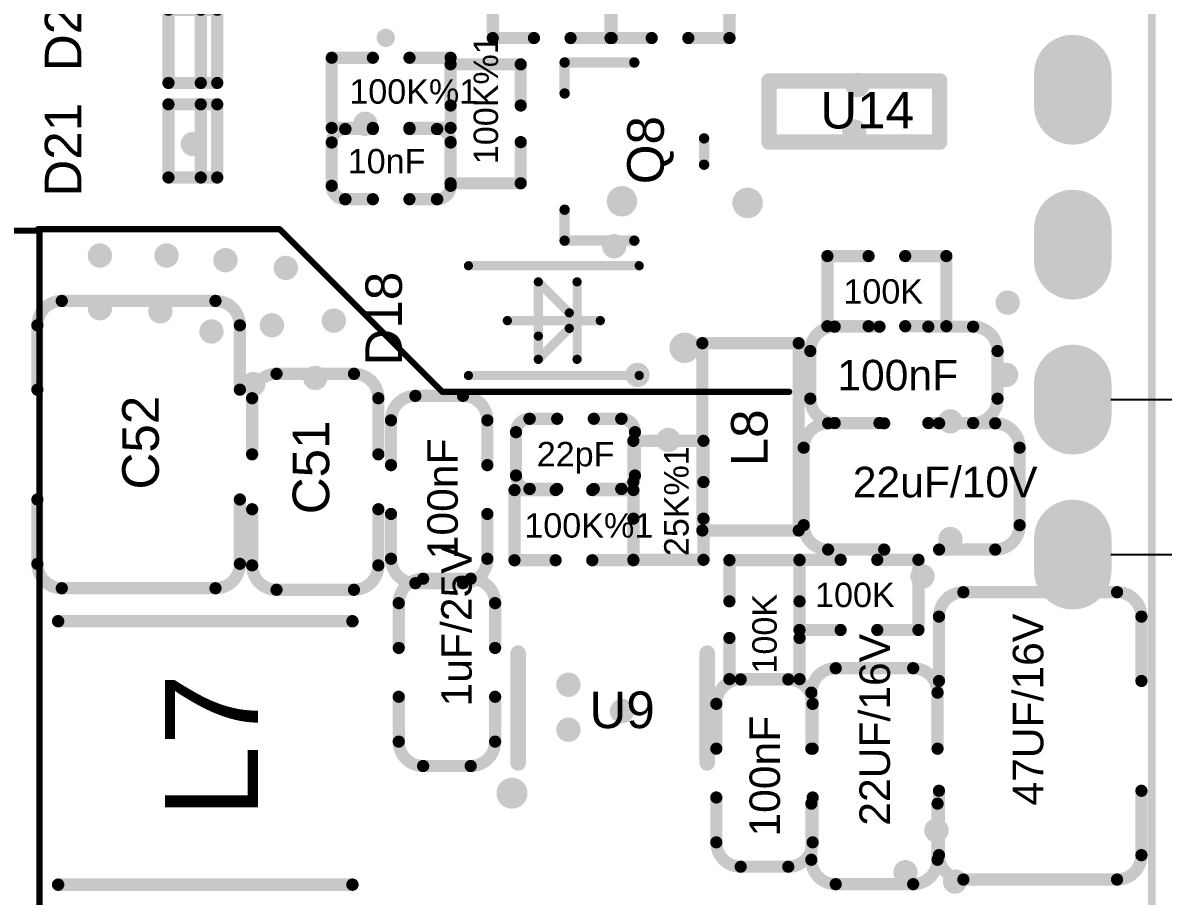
# Model space of a CAD drawing. Header units: millimetres. Extents: x 242 to 314, y 99 to 246.
# Drawn here: x 279.43 to 298.13, y 172.68 to 187 of the extents above; entities that cross this region are included whole.
import ezdxf

# ---------------------------------------------------------------- set-up
doc = ezdxf.new("R2010")
doc.units = ezdxf.units.MM
for name, color, linetype in [('KeepOutLayer', 6, 'Continuous'), ('MultiLayer', 9, 'Continuous'), ('PadHoleLayer', 156, 'Continuous'), ('TopOverlay', 2, 'Continuous'), ('ViaHoleLayer', 16, 'Continuous')]:
    doc.layers.add(name, color=color, linetype=linetype)
doc.styles.add('Arial', font='arial.ttf', dxfattribs={"height": 0.2})
doc.dimstyles.new('ISO-25', dxfattribs={"dimtxt": 3, "dimasz": 3, "dimexe": 1.25, "dimexo": 0.625, "dimtad": 1, "dimtxsty": 'Standard', "dimcen": 2.5, "dimclrd": 3, "dimclre": 3, "dimclrt": 3, "dimadec": 0, "dimazin": 0, "dimtfac": 1, "dimtmove": 0, "dimatfit": 3, "dimfxl": 1, "dimarcsym": 0})

# ---------------------------------------------------------------- blocks, each defined once
blk = doc.blocks.new('16PIN_2_54_8')
at = {"layer": 'MultiLayer'}
h = blk.add_hatch(color=9, dxfattribs=at)
edge = h.paths.add_edge_path()
edge.add_arc((30.745, 0), 0.635, 270, 450)
edge.add_line((30.745, 0.635), (30.215, 0.635))
edge.add_arc((30.215, 0), 0.635, 90, 270)
edge.add_line((30.215, -0.635), (30.745, -0.635))
h = blk.add_hatch(color=9, dxfattribs=at)
edge = h.paths.add_edge_path()
edge.add_arc((33.285, 0), 0.635, 270, 450)
edge.add_line((33.285, 0.635), (32.755, 0.635))
edge.add_arc((32.755, 0), 0.635, 90, 270)
edge.add_line((32.755, -0.635), (33.285, -0.635))
h = blk.add_hatch(color=9, dxfattribs=at)
edge = h.paths.add_edge_path()
edge.add_arc((35.825, 0), 0.635, 270, 450)
edge.add_line((35.825, 0.635), (35.295, 0.635))
edge.add_arc((35.295, 0), 0.635, 90, 270)
edge.add_line((35.295, -0.635), (35.825, -0.635))
h = blk.add_hatch(color=9, dxfattribs=at)
edge = h.paths.add_edge_path()
edge.add_arc((38.365, 0), 0.635, 270, 450)
edge.add_line((38.365, 0.635), (37.835, 0.635))
edge.add_arc((37.835, 0), 0.635, 90, 270)
edge.add_line((37.835, -0.635), (38.365, -0.635))
at = {"layer": 'PadHoleLayer'}
h = blk.add_hatch(color=156, dxfattribs=at)
edge = h.paths.add_edge_path()
edge.add_arc((30.48, 0), 0.45, 0, 360)
h = blk.add_hatch(color=156, dxfattribs=at)
edge = h.paths.add_edge_path()
edge.add_arc((33.02, 0), 0.45, 0, 360)
h = blk.add_hatch(color=156, dxfattribs=at)
edge = h.paths.add_edge_path()
edge.add_arc((35.56, 0), 0.45, 0, 360)
h = blk.add_hatch(color=156, dxfattribs=at)
edge = h.paths.add_edge_path()
edge.add_arc((38.1, 0), 0.45, 0, 360)
blk = doc.blocks.new('LC_0603_C_56')
at = {"layer": 'TopOverlay', "const_width": 0.2}
for points in [[(-1.535, 0.39, -0.414213), (-1.135, 0.79)], [(1.135, 0.79, -0.414213), (1.535, 0.39)], [(-1.135, -0.79, -0.414213), (-1.535, -0.39)], [(1.535, -0.39, -0.414213), (1.135, -0.79)]]:
    blk.add_lwpolyline(points, format="xyb", dxfattribs=at)
for points in [[(-1.135, 0.79), (-0.4, 0.79)], [(0.4, 0.79), (1.135, 0.79)], [(-1.535, 0.39), (-1.535, -0.39)], [(1.535, 0.39), (1.535, -0.39)], [(-1.135, -0.79), (-0.4, -0.79)], [(0.4, -0.79), (1.135, -0.79)]]:
    blk.add_lwpolyline(points, dxfattribs=at)
at = {"layer": 'TopOverlay', "const_width": 0.1}
for points in [[(-1.185, 0.79, 1), (-1.085, 0.79, 1)], [(-1.185, 0.79, 1), (-1.085, 0.79, 1)], [(-0.45, 0.79, 1), (-0.35, 0.79, 1)], [(0.35, 0.79, 1), (0.45, 0.79, 1)], [(1.085, 0.79, 1), (1.185, 0.79, 1)], [(1.085, 0.79, 1), (1.185, 0.79, 1)], [(-1.585, 0.39, 1), (-1.485, 0.39, 1)], [(-1.585, 0.39, 1), (-1.485, 0.39, 1)], [(1.485, 0.39, 1), (1.585, 0.39, 1)], [(1.485, 0.39, 1), (1.585, 0.39, 1)], [(-1.585, -0.39, 1), (-1.485, -0.39, 1)], [(-1.585, -0.39, 1), (-1.485, -0.39, 1)], [(1.485, -0.39, 1), (1.585, -0.39, 1)], [(1.485, -0.39, 1), (1.585, -0.39, 1)], [(-1.185, -0.79, 1), (-1.085, -0.79, 1)], [(-1.185, -0.79, 1), (-1.085, -0.79, 1)], [(-0.45, -0.79, 1), (-0.35, -0.79, 1)], [(0.35, -0.79, 1), (0.45, -0.79, 1)], [(1.085, -0.79, 1), (1.185, -0.79, 1)], [(1.085, -0.79, 1), (1.185, -0.79, 1)]]:
    blk.add_lwpolyline(points, format="xyb", close=True, dxfattribs=at)
blk = doc.blocks.new('LC_1210_C_58')
at = {"layer": 'TopOverlay', "const_width": 0.2}
for points in [[(-2.355, 1.26, -0.414214), (-1.955, 1.66)], [(1.955, 1.66, -0.414214), (2.355, 1.26)], [(-1.955, -1.66, -0.414214), (-2.355, -1.26)], [(2.355, -1.26, -0.414214), (1.955, -1.66)]]:
    blk.add_lwpolyline(points, format="xyb", dxfattribs=at)
for points in [[(-0.9, 1.66), (-1.955, 1.66)], [(1.955, 1.66), (0.9, 1.66)], [(-2.355, -1.26), (-2.355, 1.26)], [(2.355, -1.26), (2.355, 1.26)], [(-0.9, -1.66), (-1.955, -1.66)], [(1.955, -1.66), (0.9, -1.66)]]:
    blk.add_lwpolyline(points, dxfattribs=at)
at = {"layer": 'TopOverlay', "const_width": 0.1}
for points in [[(-2.005, 1.66, 1), (-1.905, 1.66, 1)], [(-2.005, 1.66, 1), (-1.905, 1.66, 1)], [(-0.95, 1.66, 1), (-0.85, 1.66, 1)], [(0.85, 1.66, 1), (0.95, 1.66, 1)], [(1.905, 1.66, 1), (2.005, 1.66, 1)], [(1.905, 1.66, 1), (2.005, 1.66, 1)], [(-2.405, 1.26, 1), (-2.305, 1.26, 1)], [(-2.405, 1.26, 1), (-2.305, 1.26, 1)], [(2.305, 1.26, 1), (2.405, 1.26, 1)], [(2.305, 1.26, 1), (2.405, 1.26, 1)], [(-2.405, -1.26, 1), (-2.305, -1.26, 1)], [(-2.405, -1.26, 1), (-2.305, -1.26, 1)], [(2.305, -1.26, 1), (2.405, -1.26, 1)], [(2.305, -1.26, 1), (2.405, -1.26, 1)], [(-2.005, -1.66, 1), (-1.905, -1.66, 1)], [(-2.005, -1.66, 1), (-1.905, -1.66, 1)], [(-0.95, -1.66, 1), (-0.85, -1.66, 1)], [(0.85, -1.66, 1), (0.95, -1.66, 1)], [(1.905, -1.66, 1), (2.005, -1.66, 1)], [(1.905, -1.66, 1), (2.005, -1.66, 1)]]:
    blk.add_lwpolyline(points, format="xyb", close=True, dxfattribs=at)
blk = doc.blocks.new('LC_0805_C_59')
at = {"layer": 'TopOverlay', "const_width": 0.2}
for points in [[(-1.77, 0.635, -0.414214), (-1.37, 1.035)], [(1.37, 1.035, -0.414213), (1.77, 0.635)], [(-1.37, -1.035, -0.414213), (-1.77, -0.635)], [(1.77, -0.635, -0.414214), (1.37, -1.035)]]:
    blk.add_lwpolyline(points, format="xyb", dxfattribs=at)
for points in [[(-0.45, 1.035), (-1.37, 1.035)], [(1.37, 1.035), (0.45, 1.035)], [(-1.77, -0.635), (-1.77, 0.635)], [(1.77, -0.635), (1.77, 0.635)], [(-0.45, -1.035), (-1.37, -1.035)], [(1.37, -1.035), (0.45, -1.035)]]:
    blk.add_lwpolyline(points, dxfattribs=at)
at = {"layer": 'TopOverlay', "const_width": 0.1}
for points in [[(-1.42, 1.035, 1), (-1.32, 1.035, 1)], [(-1.42, 1.035, 1), (-1.32, 1.035, 1)], [(-0.5, 1.035, 1), (-0.4, 1.035, 1)], [(0.4, 1.035, 1), (0.5, 1.035, 1)], [(1.32, 1.035, 1), (1.42, 1.035, 1)], [(1.32, 1.035, 1), (1.42, 1.035, 1)], [(-1.82, 0.635, 1), (-1.72, 0.635, 1)], [(-1.82, 0.635, 1), (-1.72, 0.635, 1)], [(1.72, 0.635, 1), (1.82, 0.635, 1)], [(1.72, 0.635, 1), (1.82, 0.635, 1)], [(-1.82, -0.635, 1), (-1.72, -0.635, 1)], [(-1.82, -0.635, 1), (-1.72, -0.635, 1)], [(1.72, -0.635, 1), (1.82, -0.635, 1)], [(1.72, -0.635, 1), (1.82, -0.635, 1)], [(-1.42, -1.035, 1), (-1.32, -1.035, 1)], [(-1.42, -1.035, 1), (-1.32, -1.035, 1)], [(-0.5, -1.035, 1), (-0.4, -1.035, 1)], [(0.4, -1.035, 1), (0.5, -1.035, 1)], [(1.32, -1.035, 1), (1.42, -1.035, 1)], [(1.32, -1.035, 1), (1.42, -1.035, 1)]]:
    blk.add_lwpolyline(points, format="xyb", close=True, dxfattribs=at)
blk = doc.blocks.new('LC_0603_C_60')
at = {"layer": 'TopOverlay', "const_width": 0.2}
for points in [[(-1.535, 0.39, -0.414213), (-1.135, 0.79)], [(1.135, 0.79, -0.414213), (1.535, 0.39)], [(-1.135, -0.79, -0.414213), (-1.535, -0.39)], [(1.535, -0.39, -0.414213), (1.135, -0.79)]]:
    blk.add_lwpolyline(points, format="xyb", dxfattribs=at)
for points in [[(-0.4, 0.79), (-1.135, 0.79)], [(1.135, 0.79), (0.4, 0.79)], [(-1.535, -0.39), (-1.535, 0.39)], [(1.535, -0.39), (1.535, 0.39)], [(-0.4, -0.79), (-1.135, -0.79)], [(1.135, -0.79), (0.4, -0.79)]]:
    blk.add_lwpolyline(points, dxfattribs=at)
at = {"layer": 'TopOverlay', "const_width": 0.1}
for points in [[(-1.185, 0.79, 1), (-1.085, 0.79, 1)], [(-1.185, 0.79, 1), (-1.085, 0.79, 1)], [(-0.45, 0.79, 1), (-0.35, 0.79, 1)], [(0.35, 0.79, 1), (0.45, 0.79, 1)], [(1.085, 0.79, 1), (1.185, 0.79, 1)], [(1.085, 0.79, 1), (1.185, 0.79, 1)], [(-1.585, 0.39, 1), (-1.485, 0.39, 1)], [(-1.585, 0.39, 1), (-1.485, 0.39, 1)], [(1.485, 0.39, 1), (1.585, 0.39, 1)], [(1.485, 0.39, 1), (1.585, 0.39, 1)], [(-1.585, -0.39, 1), (-1.485, -0.39, 1)], [(-1.585, -0.39, 1), (-1.485, -0.39, 1)], [(1.485, -0.39, 1), (1.585, -0.39, 1)], [(1.485, -0.39, 1), (1.585, -0.39, 1)], [(-1.185, -0.79, 1), (-1.085, -0.79, 1)], [(-1.185, -0.79, 1), (-1.085, -0.79, 1)], [(-0.45, -0.79, 1), (-0.35, -0.79, 1)], [(0.35, -0.79, 1), (0.45, -0.79, 1)], [(1.085, -0.79, 1), (1.185, -0.79, 1)], [(1.085, -0.79, 1), (1.185, -0.79, 1)]]:
    blk.add_lwpolyline(points, format="xyb", close=True, dxfattribs=at)
blk = doc.blocks.new('LC_0402_C_61')
at = {"layer": 'TopOverlay', "const_width": 0.2}
for points in [[(-0.975, 0.355, -0.414214), (-0.755, 0.575)], [(0.755, 0.575, -0.414214), (0.975, 0.355)], [(-0.755, -0.575, -0.414214), (-0.975, -0.355)], [(0.975, -0.355, -0.414214), (0.755, -0.575)]]:
    blk.add_lwpolyline(points, format="xyb", dxfattribs=at)
at = {"layer": 'TopOverlay', "const_width": 0.1}
for points in [[(-0.805, 0.575, 1), (-0.705, 0.575, 1)], [(-0.8, 0.575, 1), (-0.7, 0.575, 1)], [(-0.35, 0.575, 1), (-0.25, 0.575, 1)], [(0.25, 0.575, 1), (0.35, 0.575, 1)], [(0.7, 0.575, 1), (0.8, 0.575, 1)], [(0.705, 0.575, 1), (0.805, 0.575, 1)], [(-1.025, 0.355, 1), (-0.925, 0.355, 1)], [(-1.025, 0.355, 1), (-0.925, 0.355, 1)], [(0.925, 0.355, 1), (1.025, 0.355, 1)], [(0.925, 0.355, 1), (1.025, 0.355, 1)], [(-1.025, -0.355, 1), (-0.925, -0.355, 1)], [(-1.025, -0.355, 1), (-0.925, -0.355, 1)], [(0.925, -0.355, 1), (1.025, -0.355, 1)], [(0.925, -0.355, 1), (1.025, -0.355, 1)], [(-0.805, -0.575, 1), (-0.705, -0.575, 1)], [(-0.8, -0.575, 1), (-0.7, -0.575, 1)], [(-0.35, -0.575, 1), (-0.25, -0.575, 1)], [(0.25, -0.575, 1), (0.35, -0.575, 1)], [(0.7, -0.575, 1), (0.8, -0.575, 1)], [(0.705, -0.575, 1), (0.805, -0.575, 1)]]:
    blk.add_lwpolyline(points, format="xyb", close=True, dxfattribs=at)
at = {"layer": 'TopOverlay', "const_width": 0.2}
for points in [[(-0.75, 0.575), (-0.3, 0.575)], [(0.3, 0.575), (0.75, 0.575)], [(-0.975, -0.355), (-0.975, 0.355)], [(0.975, -0.355), (0.975, 0.355)], [(-0.75, -0.575), (-0.3, -0.575)], [(0.3, -0.575), (0.75, -0.575)]]:
    blk.add_lwpolyline(points, dxfattribs=at)
blk = doc.blocks.new('LC_0603_C_62')
at = {"layer": 'TopOverlay', "const_width": 0.2}
for points in [[(-1.535, 0.39, -0.414213), (-1.135, 0.79)], [(1.135, 0.79, -0.414213), (1.535, 0.39)], [(-1.135, -0.79, -0.414213), (-1.535, -0.39)], [(1.535, -0.39, -0.414213), (1.135, -0.79)]]:
    blk.add_lwpolyline(points, format="xyb", dxfattribs=at)
for points in [[(-1.135, 0.79), (-0.4, 0.79)], [(0.4, 0.79), (1.135, 0.79)], [(-1.535, 0.39), (-1.535, -0.39)], [(1.535, 0.39), (1.535, -0.39)], [(-1.135, -0.79), (-0.4, -0.79)], [(0.4, -0.79), (1.135, -0.79)]]:
    blk.add_lwpolyline(points, dxfattribs=at)
at = {"layer": 'TopOverlay', "const_width": 0.1}
for points in [[(-1.185, 0.79, 1), (-1.085, 0.79, 1)], [(-1.185, 0.79, 1), (-1.085, 0.79, 1)], [(-0.45, 0.79, 1), (-0.35, 0.79, 1)], [(0.35, 0.79, 1), (0.45, 0.79, 1)], [(1.085, 0.79, 1), (1.185, 0.79, 1)], [(1.085, 0.79, 1), (1.185, 0.79, 1)], [(-1.585, 0.39, 1), (-1.485, 0.39, 1)], [(-1.585, 0.39, 1), (-1.485, 0.39, 1)], [(1.485, 0.39, 1), (1.585, 0.39, 1)], [(1.485, 0.39, 1), (1.585, 0.39, 1)], [(-1.585, -0.39, 1), (-1.485, -0.39, 1)], [(-1.585, -0.39, 1), (-1.485, -0.39, 1)], [(1.485, -0.39, 1), (1.585, -0.39, 1)], [(1.485, -0.39, 1), (1.585, -0.39, 1)], [(-1.185, -0.79, 1), (-1.085, -0.79, 1)], [(-1.185, -0.79, 1), (-1.085, -0.79, 1)], [(-0.45, -0.79, 1), (-0.35, -0.79, 1)], [(0.35, -0.79, 1), (0.45, -0.79, 1)], [(1.085, -0.79, 1), (1.185, -0.79, 1)], [(1.085, -0.79, 1), (1.185, -0.79, 1)]]:
    blk.add_lwpolyline(points, format="xyb", close=True, dxfattribs=at)
blk = doc.blocks.new('LC_0805_C_63')
at = {"layer": 'TopOverlay', "const_width": 0.2}
for points in [[(-1.77, 0.635, -0.414214), (-1.37, 1.035)], [(1.37, 1.035, -0.414213), (1.77, 0.635)], [(-1.37, -1.035, -0.414213), (-1.77, -0.635)], [(1.77, -0.635, -0.414214), (1.37, -1.035)]]:
    blk.add_lwpolyline(points, format="xyb", dxfattribs=at)
for points in [[(-1.37, 1.035), (-0.45, 1.035)], [(0.45, 1.035), (1.37, 1.035)], [(-1.77, 0.635), (-1.77, -0.635)], [(1.77, 0.635), (1.77, -0.635)], [(-1.37, -1.035), (-0.45, -1.035)], [(0.45, -1.035), (1.37, -1.035)]]:
    blk.add_lwpolyline(points, dxfattribs=at)
at = {"layer": 'TopOverlay', "const_width": 0.1}
for points in [[(-1.42, 1.035, 1), (-1.32, 1.035, 1)], [(-1.42, 1.035, 1), (-1.32, 1.035, 1)], [(-0.5, 1.035, 1), (-0.4, 1.035, 1)], [(0.4, 1.035, 1), (0.5, 1.035, 1)], [(1.32, 1.035, 1), (1.42, 1.035, 1)], [(1.32, 1.035, 1), (1.42, 1.035, 1)], [(-1.82, 0.635, 1), (-1.72, 0.635, 1)], [(-1.82, 0.635, 1), (-1.72, 0.635, 1)], [(1.72, 0.635, 1), (1.82, 0.635, 1)], [(1.72, 0.635, 1), (1.82, 0.635, 1)], [(-1.82, -0.635, 1), (-1.72, -0.635, 1)], [(-1.82, -0.635, 1), (-1.72, -0.635, 1)], [(1.72, -0.635, 1), (1.82, -0.635, 1)], [(1.72, -0.635, 1), (1.82, -0.635, 1)], [(-1.42, -1.035, 1), (-1.32, -1.035, 1)], [(-1.42, -1.035, 1), (-1.32, -1.035, 1)], [(-0.5, -1.035, 1), (-0.4, -1.035, 1)], [(0.4, -1.035, 1), (0.5, -1.035, 1)], [(1.32, -1.035, 1), (1.42, -1.035, 1)], [(1.32, -1.035, 1), (1.42, -1.035, 1)]]:
    blk.add_lwpolyline(points, format="xyb", close=True, dxfattribs=at)
blk = doc.blocks.new('LC_1210_C_64')
at = {"layer": 'TopOverlay', "const_width": 0.2}
for points in [[(-2.355, 1.26, -0.414214), (-1.955, 1.66)], [(1.955, 1.66, -0.414214), (2.355, 1.26)], [(-1.955, -1.66, -0.414214), (-2.355, -1.26)], [(2.355, -1.26, -0.414214), (1.955, -1.66)]]:
    blk.add_lwpolyline(points, format="xyb", dxfattribs=at)
for points in [[(-1.955, 1.66), (-0.9, 1.66)], [(0.9, 1.66), (1.955, 1.66)], [(-2.355, 1.26), (-2.355, -1.26)], [(2.355, 1.26), (2.355, -1.26)], [(-1.955, -1.66), (-0.9, -1.66)], [(0.9, -1.66), (1.955, -1.66)]]:
    blk.add_lwpolyline(points, dxfattribs=at)
at = {"layer": 'TopOverlay', "const_width": 0.1}
for points in [[(-2.005, 1.66, 1), (-1.905, 1.66, 1)], [(-2.005, 1.66, 1), (-1.905, 1.66, 1)], [(-0.95, 1.66, 1), (-0.85, 1.66, 1)], [(0.85, 1.66, 1), (0.95, 1.66, 1)], [(1.905, 1.66, 1), (2.005, 1.66, 1)], [(1.905, 1.66, 1), (2.005, 1.66, 1)], [(-2.405, 1.26, 1), (-2.305, 1.26, 1)], [(-2.405, 1.26, 1), (-2.305, 1.26, 1)], [(2.305, 1.26, 1), (2.405, 1.26, 1)], [(2.305, 1.26, 1), (2.405, 1.26, 1)], [(-2.405, -1.26, 1), (-2.305, -1.26, 1)], [(-2.405, -1.26, 1), (-2.305, -1.26, 1)], [(2.305, -1.26, 1), (2.405, -1.26, 1)], [(2.305, -1.26, 1), (2.405, -1.26, 1)], [(-2.005, -1.66, 1), (-1.905, -1.66, 1)], [(-2.005, -1.66, 1), (-1.905, -1.66, 1)], [(-0.95, -1.66, 1), (-0.85, -1.66, 1)], [(0.85, -1.66, 1), (0.95, -1.66, 1)], [(1.905, -1.66, 1), (2.005, -1.66, 1)], [(1.905, -1.66, 1), (2.005, -1.66, 1)]]:
    blk.add_lwpolyline(points, format="xyb", close=True, dxfattribs=at)
blk = doc.blocks.new('LC_0402_C_68')
at = {"layer": 'TopOverlay', "const_width": 0.2}
for points in [[(-0.975, 0.355, -0.414214), (-0.755, 0.575)], [(0.755, 0.575, -0.414214), (0.975, 0.355)], [(-0.755, -0.575, -0.414214), (-0.975, -0.355)], [(0.975, -0.355, -0.414214), (0.755, -0.575)]]:
    blk.add_lwpolyline(points, format="xyb", dxfattribs=at)
at = {"layer": 'TopOverlay', "const_width": 0.1}
for points in [[(-0.805, 0.575, 1), (-0.705, 0.575, 1)], [(-0.8, 0.575, 1), (-0.7, 0.575, 1)], [(-0.35, 0.575, 1), (-0.25, 0.575, 1)], [(0.25, 0.575, 1), (0.35, 0.575, 1)], [(0.7, 0.575, 1), (0.8, 0.575, 1)], [(0.705, 0.575, 1), (0.805, 0.575, 1)], [(-1.025, 0.355, 1), (-0.925, 0.355, 1)], [(-1.025, 0.355, 1), (-0.925, 0.355, 1)], [(0.925, 0.355, 1), (1.025, 0.355, 1)], [(0.925, 0.355, 1), (1.025, 0.355, 1)], [(-1.025, -0.355, 1), (-0.925, -0.355, 1)], [(-1.025, -0.355, 1), (-0.925, -0.355, 1)], [(0.925, -0.355, 1), (1.025, -0.355, 1)], [(0.925, -0.355, 1), (1.025, -0.355, 1)], [(-0.805, -0.575, 1), (-0.705, -0.575, 1)], [(-0.8, -0.575, 1), (-0.7, -0.575, 1)], [(-0.35, -0.575, 1), (-0.25, -0.575, 1)], [(0.25, -0.575, 1), (0.35, -0.575, 1)], [(0.7, -0.575, 1), (0.8, -0.575, 1)], [(0.705, -0.575, 1), (0.805, -0.575, 1)]]:
    blk.add_lwpolyline(points, format="xyb", close=True, dxfattribs=at)
at = {"layer": 'TopOverlay', "const_width": 0.2}
for points in [[(-0.3, 0.575), (-0.75, 0.575)], [(0.75, 0.575), (0.3, 0.575)], [(-0.975, 0.355), (-0.975, -0.355)], [(0.975, 0.355), (0.975, -0.355)], [(-0.3, -0.575), (-0.75, -0.575)], [(0.75, -0.575), (0.3, -0.575)]]:
    blk.add_lwpolyline(points, dxfattribs=at)
blk = doc.blocks.new('LC_0603_C_73')
at = {"layer": 'TopOverlay', "const_width": 0.2}
for points in [[(-1.535, 0.39, -0.414213), (-1.135, 0.79)], [(1.135, 0.79, -0.414213), (1.535, 0.39)], [(-1.135, -0.79, -0.414213), (-1.535, -0.39)], [(1.535, -0.39, -0.414213), (1.135, -0.79)]]:
    blk.add_lwpolyline(points, format="xyb", dxfattribs=at)
for points in [[(-0.4, 0.79), (-1.135, 0.79)], [(1.135, 0.79), (0.4, 0.79)], [(-1.535, 0.39), (-1.535, -0.39)], [(1.535, 0.39), (1.535, -0.39)], [(-0.4, -0.79), (-1.135, -0.79)], [(1.135, -0.79), (0.4, -0.79)]]:
    blk.add_lwpolyline(points, dxfattribs=at)
at = {"layer": 'TopOverlay', "const_width": 0.1}
for points in [[(-1.185, 0.79, 1), (-1.085, 0.79, 1)], [(-1.185, 0.79, 1), (-1.085, 0.79, 1)], [(-0.45, 0.79, 1), (-0.35, 0.79, 1)], [(0.35, 0.79, 1), (0.45, 0.79, 1)], [(1.085, 0.79, 1), (1.185, 0.79, 1)], [(1.085, 0.79, 1), (1.185, 0.79, 1)], [(-1.585, 0.39, 1), (-1.485, 0.39, 1)], [(-1.585, 0.39, 1), (-1.485, 0.39, 1)], [(1.485, 0.39, 1), (1.585, 0.39, 1)], [(1.485, 0.39, 1), (1.585, 0.39, 1)], [(-1.585, -0.39, 1), (-1.485, -0.39, 1)], [(-1.585, -0.39, 1), (-1.485, -0.39, 1)], [(1.485, -0.39, 1), (1.585, -0.39, 1)], [(1.485, -0.39, 1), (1.585, -0.39, 1)], [(-1.185, -0.79, 1), (-1.085, -0.79, 1)], [(-1.185, -0.79, 1), (-1.085, -0.79, 1)], [(-0.45, -0.79, 1), (-0.35, -0.79, 1)], [(0.35, -0.79, 1), (0.45, -0.79, 1)], [(1.085, -0.79, 1), (1.185, -0.79, 1)], [(1.085, -0.79, 1), (1.185, -0.79, 1)]]:
    blk.add_lwpolyline(points, format="xyb", close=True, dxfattribs=at)
blk = doc.blocks.new('LC_0805_C_74')
at = {"layer": 'TopOverlay', "const_width": 0.2}
for points in [[(-1.77, 0.635, -0.414214), (-1.37, 1.035)], [(1.37, 1.035, -0.414213), (1.77, 0.635)], [(-1.37, -1.035, -0.414213), (-1.77, -0.635)], [(1.77, -0.635, -0.414214), (1.37, -1.035)]]:
    blk.add_lwpolyline(points, format="xyb", dxfattribs=at)
for points in [[(-0.45, 1.035), (-1.37, 1.035)], [(1.37, 1.035), (0.45, 1.035)], [(-1.77, 0.635), (-1.77, -0.635)], [(1.77, 0.635), (1.77, -0.635)], [(-0.45, -1.035), (-1.37, -1.035)], [(1.37, -1.035), (0.45, -1.035)]]:
    blk.add_lwpolyline(points, dxfattribs=at)
at = {"layer": 'TopOverlay', "const_width": 0.1}
for points in [[(-1.42, 1.035, 1), (-1.32, 1.035, 1)], [(-1.42, 1.035, 1), (-1.32, 1.035, 1)], [(-0.5, 1.035, 1), (-0.4, 1.035, 1)], [(0.4, 1.035, 1), (0.5, 1.035, 1)], [(1.32, 1.035, 1), (1.42, 1.035, 1)], [(1.32, 1.035, 1), (1.42, 1.035, 1)], [(-1.82, 0.635, 1), (-1.72, 0.635, 1)], [(-1.82, 0.635, 1), (-1.72, 0.635, 1)], [(1.72, 0.635, 1), (1.82, 0.635, 1)], [(1.72, 0.635, 1), (1.82, 0.635, 1)], [(-1.82, -0.635, 1), (-1.72, -0.635, 1)], [(-1.82, -0.635, 1), (-1.72, -0.635, 1)], [(1.72, -0.635, 1), (1.82, -0.635, 1)], [(1.72, -0.635, 1), (1.82, -0.635, 1)], [(-1.42, -1.035, 1), (-1.32, -1.035, 1)], [(-1.42, -1.035, 1), (-1.32, -1.035, 1)], [(-0.5, -1.035, 1), (-0.4, -1.035, 1)], [(0.4, -1.035, 1), (0.5, -1.035, 1)], [(1.32, -1.035, 1), (1.42, -1.035, 1)], [(1.32, -1.035, 1), (1.42, -1.035, 1)]]:
    blk.add_lwpolyline(points, format="xyb", close=True, dxfattribs=at)
blk = doc.blocks.new('SDO123_89')
at = {"layer": 'TopOverlay', "const_width": 0.15}
for points in [[(-1.4, 0.9), (1.4, 0.9)], [(-0.254, 0.635), (0.254, 0.127)], [(-0.254, -0.254), (-0.254, 0.635)], [(0.381, -0.635), (0.381, 0.635)], [(-0.762, 0), (0.762, 0)], [(-0.254, -0.635), (0.254, -0.127)], [(-0.254, -0.635), (-0.254, -0.254)], [(-1.4, -0.9), (1.4, -0.9)]]:
    blk.add_lwpolyline(points, dxfattribs=at)
at = {"layer": 'TopOverlay', "const_width": 0.075}
for points in [[(-1.438, 0.9, 1), (-1.363, 0.9, 1)], [(1.362, 0.9, 1), (1.438, 0.9, 1)], [(-0.292, 0.635, 1), (-0.216, 0.635, 1)], [(-0.292, 0.635, 1), (-0.216, 0.635, 1)], [(0.343, 0.635, 1), (0.419, 0.635, 1)], [(0.216, 0.127, 1), (0.291, 0.127, 1)], [(-0.8, 0, 1), (-0.724, 0, 1)], [(0.724, 0, 1), (0.8, 0, 1)], [(-0.292, -0.254, 1), (-0.216, -0.254, 1)], [(-0.292, -0.254, 1), (-0.216, -0.254, 1)], [(0.216, -0.127, 1), (0.291, -0.127, 1)], [(-0.292, -0.635, 1), (-0.216, -0.635, 1)], [(-0.292, -0.635, 1), (-0.216, -0.635, 1)], [(0.343, -0.635, 1), (0.419, -0.635, 1)], [(-1.438, -0.9, 1), (-1.363, -0.9, 1)], [(1.362, -0.9, 1), (1.438, -0.9, 1)]]:
    blk.add_lwpolyline(points, format="xyb", close=True, dxfattribs=at)
blk = doc.blocks.new('LC_SOD_323_91')
at = {"layer": 'TopOverlay', "const_width": 0.2}
for points in [[(0.4, 0.6), (-0.4, 0.6)], [(-0.4, -0.6), (-0.4, 0.6)], [(-0.13, 0.6), (-0.13, -0.6)], [(0.4, -0.6), (0.4, 0.6)], [(0.4, -0.6), (-0.4, -0.6)]]:
    blk.add_lwpolyline(points, dxfattribs=at)
at = {"layer": 'TopOverlay', "const_width": 0.1}
for points in [[(-0.45, 0.6, 1), (-0.35, 0.6, 1)], [(-0.45, 0.6, 1), (-0.35, 0.6, 1)], [(-0.18, 0.6, 1), (-0.08, 0.6, 1)], [(0.35, 0.6, 1), (0.45, 0.6, 1)], [(0.35, 0.6, 1), (0.45, 0.6, 1)], [(-0.45, -0.6, 1), (-0.35, -0.6, 1)], [(-0.45, -0.6, 1), (-0.35, -0.6, 1)], [(-0.18, -0.6, 1), (-0.08, -0.6, 1)], [(0.35, -0.6, 1), (0.45, -0.6, 1)], [(0.35, -0.6, 1), (0.45, -0.6, 1)]]:
    blk.add_lwpolyline(points, format="xyb", close=True, dxfattribs=at)
blk = doc.blocks.new('LC_SOD_323_92')
at = {"layer": 'TopOverlay', "const_width": 0.2}
for points in [[(0.4, 0.6), (-0.4, 0.6)], [(-0.4, -0.6), (-0.4, 0.6)], [(-0.13, 0.6), (-0.13, -0.6)], [(0.4, -0.6), (0.4, 0.6)], [(0.4, -0.6), (-0.4, -0.6)]]:
    blk.add_lwpolyline(points, dxfattribs=at)
at = {"layer": 'TopOverlay', "const_width": 0.1}
for points in [[(-0.45, 0.6, 1), (-0.35, 0.6, 1)], [(-0.45, 0.6, 1), (-0.35, 0.6, 1)], [(-0.18, 0.6, 1), (-0.08, 0.6, 1)], [(0.35, 0.6, 1), (0.45, 0.6, 1)], [(0.35, 0.6, 1), (0.45, 0.6, 1)], [(-0.45, -0.6, 1), (-0.35, -0.6, 1)], [(-0.45, -0.6, 1), (-0.35, -0.6, 1)], [(-0.18, -0.6, 1), (-0.08, -0.6, 1)], [(0.35, -0.6, 1), (0.45, -0.6, 1)], [(0.35, -0.6, 1), (0.45, -0.6, 1)]]:
    blk.add_lwpolyline(points, format="xyb", close=True, dxfattribs=at)
blk = doc.blocks.new('SOT_23___GDS_123')
at = {"layer": 'TopOverlay', "const_width": 0.17}
for points in [[(-1.458, 1.143), (-0.95, 1.143)], [(-1.458, 1.143), (-1.458, 0)], [(0.955, 1.143), (1.463, 1.143)], [(1.463, 1.143), (1.463, 0)], [(-0.213, -1.143), (0.218, -1.143)]]:
    blk.add_lwpolyline(points, dxfattribs=at)
at = {"layer": 'TopOverlay', "const_width": 0.085}
for points in [[(-1.501, 1.143, 1), (-1.416, 1.143, 1)], [(-1.501, 1.143, 1), (-1.416, 1.143, 1)], [(-0.993, 1.143, 1), (-0.908, 1.143, 1)], [(0.912, 1.143, 1), (0.997, 1.143, 1)], [(1.42, 1.143, 1), (1.505, 1.143, 1)], [(1.42, 1.143, 1), (1.505, 1.143, 1)], [(-1.501, 0, 1), (-1.416, 0, 1)], [(1.42, 0, 1), (1.505, 0, 1)], [(-0.256, -1.143, 1), (-0.171, -1.143, 1)], [(0.176, -1.143, 1), (0.261, -1.143, 1)]]:
    blk.add_lwpolyline(points, format="xyb", close=True, dxfattribs=at)
blk = doc.blocks.new('LC_0402_R_132')
at = {"layer": 'TopOverlay', "const_width": 0.2}
for points in [[(-0.975, 0.575), (-0.975, -0.575)], [(-0.975, 0.575), (-0.3, 0.575)], [(0.3, 0.575), (0.975, 0.575)], [(0.975, 0.575), (0.975, -0.575)], [(-0.975, -0.575), (-0.3, -0.575)], [(0.3, -0.575), (0.975, -0.575)]]:
    blk.add_lwpolyline(points, dxfattribs=at)
at = {"layer": 'TopOverlay', "const_width": 0.1}
for points in [[(-1.025, 0.575, 1), (-0.925, 0.575, 1)], [(-1.025, 0.575, 1), (-0.925, 0.575, 1)], [(-0.35, 0.575, 1), (-0.25, 0.575, 1)], [(0.25, 0.575, 1), (0.35, 0.575, 1)], [(0.925, 0.575, 1), (1.025, 0.575, 1)], [(0.925, 0.575, 1), (1.025, 0.575, 1)], [(-1.025, -0.575, 1), (-0.925, -0.575, 1)], [(-1.025, -0.575, 1), (-0.925, -0.575, 1)], [(-0.35, -0.575, 1), (-0.25, -0.575, 1)], [(0.25, -0.575, 1), (0.35, -0.575, 1)], [(0.925, -0.575, 1), (1.025, -0.575, 1)], [(0.925, -0.575, 1), (1.025, -0.575, 1)]]:
    blk.add_lwpolyline(points, format="xyb", close=True, dxfattribs=at)
blk = doc.blocks.new('LC_0402_R_133')
at = {"layer": 'TopOverlay', "const_width": 0.2}
for points in [[(-0.975, 0.575), (-0.975, -0.575)], [(-0.975, 0.575), (-0.3, 0.575)], [(0.3, 0.575), (0.975, 0.575)], [(0.975, 0.575), (0.975, -0.575)], [(-0.975, -0.575), (-0.3, -0.575)], [(0.3, -0.575), (0.975, -0.575)]]:
    blk.add_lwpolyline(points, dxfattribs=at)
at = {"layer": 'TopOverlay', "const_width": 0.1}
for points in [[(-1.025, 0.575, 1), (-0.925, 0.575, 1)], [(-1.025, 0.575, 1), (-0.925, 0.575, 1)], [(-0.35, 0.575, 1), (-0.25, 0.575, 1)], [(0.25, 0.575, 1), (0.35, 0.575, 1)], [(0.925, 0.575, 1), (1.025, 0.575, 1)], [(0.925, 0.575, 1), (1.025, 0.575, 1)], [(-1.025, -0.575, 1), (-0.925, -0.575, 1)], [(-1.025, -0.575, 1), (-0.925, -0.575, 1)], [(-0.35, -0.575, 1), (-0.25, -0.575, 1)], [(0.25, -0.575, 1), (0.35, -0.575, 1)], [(0.925, -0.575, 1), (1.025, -0.575, 1)], [(0.925, -0.575, 1), (1.025, -0.575, 1)]]:
    blk.add_lwpolyline(points, format="xyb", close=True, dxfattribs=at)
blk = doc.blocks.new('LC_0402_R_134')
at = {"layer": 'TopOverlay', "const_width": 0.2}
for points in [[(-0.975, 0.575), (-0.975, -0.575)], [(-0.3, 0.575), (-0.975, 0.575)], [(0.975, 0.575), (0.3, 0.575)], [(0.975, 0.575), (0.975, -0.575)], [(-0.3, -0.575), (-0.975, -0.575)], [(0.975, -0.575), (0.3, -0.575)]]:
    blk.add_lwpolyline(points, dxfattribs=at)
at = {"layer": 'TopOverlay', "const_width": 0.1}
for points in [[(-1.025, 0.575, 1), (-0.925, 0.575, 1)], [(-1.025, 0.575, 1), (-0.925, 0.575, 1)], [(-0.35, 0.575, 1), (-0.25, 0.575, 1)], [(0.25, 0.575, 1), (0.35, 0.575, 1)], [(0.925, 0.575, 1), (1.025, 0.575, 1)], [(0.925, 0.575, 1), (1.025, 0.575, 1)], [(-1.025, -0.575, 1), (-0.925, -0.575, 1)], [(-1.025, -0.575, 1), (-0.925, -0.575, 1)], [(-0.35, -0.575, 1), (-0.25, -0.575, 1)], [(0.25, -0.575, 1), (0.35, -0.575, 1)], [(0.925, -0.575, 1), (1.025, -0.575, 1)], [(0.925, -0.575, 1), (1.025, -0.575, 1)]]:
    blk.add_lwpolyline(points, format="xyb", close=True, dxfattribs=at)
blk = doc.blocks.new('LC_0402_R_136')
at = {"layer": 'TopOverlay', "const_width": 0.2}
for points in [[(-0.975, -0.575), (-0.975, 0.575)], [(-0.975, 0.575), (-0.3, 0.575)], [(0.3, 0.575), (0.975, 0.575)], [(0.975, -0.575), (0.975, 0.575)], [(-0.975, -0.575), (-0.3, -0.575)], [(0.3, -0.575), (0.975, -0.575)]]:
    blk.add_lwpolyline(points, dxfattribs=at)
at = {"layer": 'TopOverlay', "const_width": 0.1}
for points in [[(-1.025, 0.575, 1), (-0.925, 0.575, 1)], [(-1.025, 0.575, 1), (-0.925, 0.575, 1)], [(-0.35, 0.575, 1), (-0.25, 0.575, 1)], [(0.25, 0.575, 1), (0.35, 0.575, 1)], [(0.925, 0.575, 1), (1.025, 0.575, 1)], [(0.925, 0.575, 1), (1.025, 0.575, 1)], [(-1.025, -0.575, 1), (-0.925, -0.575, 1)], [(-1.025, -0.575, 1), (-0.925, -0.575, 1)], [(-0.35, -0.575, 1), (-0.25, -0.575, 1)], [(0.25, -0.575, 1), (0.35, -0.575, 1)], [(0.925, -0.575, 1), (1.025, -0.575, 1)], [(0.925, -0.575, 1), (1.025, -0.575, 1)]]:
    blk.add_lwpolyline(points, format="xyb", close=True, dxfattribs=at)
blk = doc.blocks.new('LC_0402_R_138')
at = {"layer": 'TopOverlay', "const_width": 0.2}
for points in [[(-0.975, -0.575), (-0.975, 0.575)], [(-0.975, 0.575), (-0.3, 0.575)], [(0.3, 0.575), (0.975, 0.575)], [(0.975, -0.575), (0.975, 0.575)], [(-0.975, -0.575), (-0.3, -0.575)], [(0.3, -0.575), (0.975, -0.575)]]:
    blk.add_lwpolyline(points, dxfattribs=at)
at = {"layer": 'TopOverlay', "const_width": 0.1}
for points in [[(-1.025, 0.575, 1), (-0.925, 0.575, 1)], [(-1.025, 0.575, 1), (-0.925, 0.575, 1)], [(-0.35, 0.575, 1), (-0.25, 0.575, 1)], [(0.25, 0.575, 1), (0.35, 0.575, 1)], [(0.925, 0.575, 1), (1.025, 0.575, 1)], [(0.925, 0.575, 1), (1.025, 0.575, 1)], [(-1.025, -0.575, 1), (-0.925, -0.575, 1)], [(-1.025, -0.575, 1), (-0.925, -0.575, 1)], [(-0.35, -0.575, 1), (-0.25, -0.575, 1)], [(0.25, -0.575, 1), (0.35, -0.575, 1)], [(0.925, -0.575, 1), (1.025, -0.575, 1)], [(0.925, -0.575, 1), (1.025, -0.575, 1)]]:
    blk.add_lwpolyline(points, format="xyb", close=True, dxfattribs=at)
blk = doc.blocks.new('LC_0402_R_146')
at = {"layer": 'TopOverlay', "const_width": 0.2}
for points in [[(-0.975, -0.575), (-0.975, 0.575)], [(-0.975, 0.575), (-0.3, 0.575)], [(0.3, 0.575), (0.975, 0.575)], [(0.975, -0.575), (0.975, 0.575)], [(-0.975, -0.575), (-0.3, -0.575)], [(0.3, -0.575), (0.975, -0.575)]]:
    blk.add_lwpolyline(points, dxfattribs=at)
at = {"layer": 'TopOverlay', "const_width": 0.1}
for points in [[(-1.025, 0.575, 1), (-0.925, 0.575, 1)], [(-1.025, 0.575, 1), (-0.925, 0.575, 1)], [(-0.35, 0.575, 1), (-0.25, 0.575, 1)], [(0.25, 0.575, 1), (0.35, 0.575, 1)], [(0.925, 0.575, 1), (1.025, 0.575, 1)], [(0.925, 0.575, 1), (1.025, 0.575, 1)], [(-1.025, -0.575, 1), (-0.925, -0.575, 1)], [(-1.025, -0.575, 1), (-0.925, -0.575, 1)], [(-0.35, -0.575, 1), (-0.25, -0.575, 1)], [(0.25, -0.575, 1), (0.35, -0.575, 1)], [(0.925, -0.575, 1), (1.025, -0.575, 1)], [(0.925, -0.575, 1), (1.025, -0.575, 1)]]:
    blk.add_lwpolyline(points, format="xyb", close=True, dxfattribs=at)
blk = doc.blocks.new('LC_0402_R_180')
at = {"layer": 'TopOverlay', "const_width": 0.2}
for points in [[(-0.975, 0.575), (-0.975, -0.575)], [(-0.975, 0.575), (-0.3, 0.575)], [(0.3, 0.575), (0.975, 0.575)], [(0.975, 0.575), (0.975, -0.575)], [(-0.975, -0.575), (-0.3, -0.575)], [(0.3, -0.575), (0.975, -0.575)]]:
    blk.add_lwpolyline(points, dxfattribs=at)
at = {"layer": 'TopOverlay', "const_width": 0.1}
for points in [[(-1.025, 0.575, 1), (-0.925, 0.575, 1)], [(-1.025, 0.575, 1), (-0.925, 0.575, 1)], [(-0.35, 0.575, 1), (-0.25, 0.575, 1)], [(0.25, 0.575, 1), (0.35, 0.575, 1)], [(0.925, 0.575, 1), (1.025, 0.575, 1)], [(0.925, 0.575, 1), (1.025, 0.575, 1)], [(-1.025, -0.575, 1), (-0.925, -0.575, 1)], [(-1.025, -0.575, 1), (-0.925, -0.575, 1)], [(-0.35, -0.575, 1), (-0.25, -0.575, 1)], [(0.25, -0.575, 1), (0.35, -0.575, 1)], [(0.925, -0.575, 1), (1.025, -0.575, 1)], [(0.925, -0.575, 1), (1.025, -0.575, 1)]]:
    blk.add_lwpolyline(points, format="xyb", close=True, dxfattribs=at)
blk = doc.blocks.new('LC_0402_R_181')
at = {"layer": 'TopOverlay', "const_width": 0.2}
for points in [[(-0.975, -0.575), (-0.975, 0.575)], [(-0.975, 0.575), (-0.3, 0.575)], [(0.3, 0.575), (0.975, 0.575)], [(0.975, -0.575), (0.975, 0.575)], [(-0.975, -0.575), (-0.3, -0.575)], [(0.3, -0.575), (0.975, -0.575)]]:
    blk.add_lwpolyline(points, dxfattribs=at)
at = {"layer": 'TopOverlay', "const_width": 0.1}
for points in [[(-1.025, 0.575, 1), (-0.925, 0.575, 1)], [(-1.025, 0.575, 1), (-0.925, 0.575, 1)], [(-0.35, 0.575, 1), (-0.25, 0.575, 1)], [(0.25, 0.575, 1), (0.35, 0.575, 1)], [(0.925, 0.575, 1), (1.025, 0.575, 1)], [(0.925, 0.575, 1), (1.025, 0.575, 1)], [(-1.025, -0.575, 1), (-0.925, -0.575, 1)], [(-1.025, -0.575, 1), (-0.925, -0.575, 1)], [(-0.35, -0.575, 1), (-0.25, -0.575, 1)], [(0.25, -0.575, 1), (0.35, -0.575, 1)], [(0.925, -0.575, 1), (1.025, -0.575, 1)], [(0.925, -0.575, 1), (1.025, -0.575, 1)]]:
    blk.add_lwpolyline(points, format="xyb", close=True, dxfattribs=at)
blk = doc.blocks.new('SOT_23_6_L2_9_W1_6_P0_95_LS2_8_BR_189')
at = {"layer": 'TopOverlay', "const_width": 0.254}
for points in [[(0.9, 1.55), (-0.9, 1.55)], [(0.9, -1.55), (-0.9, -1.55)]]:
    blk.add_lwpolyline(points, dxfattribs=at)
at = {"layer": 'TopOverlay'}
for points, const_width in [([(-0.963, 1.55, 1), (-0.836, 1.55, 1)], 0.127), ([(0.837, 1.55, 1), (0.964, 1.55, 1)], 0.127), ([(-0.963, -1.55, 1), (-0.836, -1.55, 1)], 0.127), ([(0.837, -1.55, 1), (0.964, -1.55, 1)], 0.127), ([(1.524, -1.651, 1), (1.27, -1.651, 1)], 0.254), ([(1.206, -1.651, 1), (1.333, -1.651, 1)], 0.127), ([(1.46, -1.651, 1), (1.587, -1.651, 1)], 0.127)]:
    blk.add_lwpolyline(points, format="xyb", close=True, dxfattribs=dict(at, const_width=const_width))
blk = doc.blocks.new('LC_SOT_23_5_193')
at = {"layer": 'TopOverlay', "const_width": 0.254}
for points in [[(-0.5, -1.4), (-0.5, 1.4)], [(0.5, 1.4), (-0.5, 1.4)], [(0.5, -1.4), (0.5, 1.4)], [(0.5, -1.4), (-0.5, -1.4)]]:
    blk.add_lwpolyline(points, dxfattribs=at)
at = {"layer": 'TopOverlay'}
for points, const_width in [([(-0.563, 1.4, 1), (-0.436, 1.4, 1)], 0.127), ([(-0.563, 1.4, 1), (-0.436, 1.4, 1)], 0.127), ([(0.437, 1.4, 1), (0.564, 1.4, 1)], 0.127), ([(0.437, 1.4, 1), (0.564, 1.4, 1)], 0.127), ([(-0.563, -1.4, 1), (-0.436, -1.4, 1)], 0.127), ([(-0.563, -1.4, 1), (-0.436, -1.4, 1)], 0.127), ([(0.437, -1.4, 1), (0.564, -1.4, 1)], 0.127), ([(0.437, -1.4, 1), (0.564, -1.4, 1)], 0.127), ([(1.625, -1.75, 1), (1.375, -1.75, 1)], 0.25), ([(1.313, -1.75, 1), (1.438, -1.75, 1)], 0.125), ([(1.563, -1.75, 1), (1.688, -1.75, 1)], 0.125)]:
    blk.add_lwpolyline(points, format="xyb", close=True, dxfattribs=dict(at, const_width=const_width))
blk = doc.blocks.new('IND_SMD_L3_0_W3_0_SWPA3010S_196')
at = {"layer": 'TopOverlay', "const_width": 0.2032}
for points in [[(-2.54, 2.159), (2.286, 2.159)], [(-2.54, -2.159), (2.286, -2.159)]]:
    blk.add_lwpolyline(points, dxfattribs=at)
at = {"layer": 'TopOverlay', "const_width": 0.1016}
for points in [[(-2.5908, 2.159, 1), (-2.4892, 2.159, 1)], [(2.2352, 2.159, 1), (2.3368, 2.159, 1)], [(-2.5908, -2.159, 1), (-2.4892, -2.159, 1)], [(2.2352, -2.159, 1), (2.3368, -2.159, 1)]]:
    blk.add_lwpolyline(points, format="xyb", close=True, dxfattribs=at)
blk = doc.blocks.new('LC_0402_R_211')
at = {"layer": 'TopOverlay', "const_width": 0.2}
for points in [[(-0.975, -0.575), (-0.975, 0.575)], [(-0.975, 0.575), (-0.3, 0.575)], [(0.3, 0.575), (0.975, 0.575)], [(0.975, -0.575), (0.975, 0.575)], [(-0.975, -0.575), (-0.3, -0.575)], [(0.3, -0.575), (0.975, -0.575)]]:
    blk.add_lwpolyline(points, dxfattribs=at)
at = {"layer": 'TopOverlay', "const_width": 0.1}
for points in [[(-1.025, 0.575, 1), (-0.925, 0.575, 1)], [(-1.025, 0.575, 1), (-0.925, 0.575, 1)], [(-0.35, 0.575, 1), (-0.25, 0.575, 1)], [(0.25, 0.575, 1), (0.35, 0.575, 1)], [(0.925, 0.575, 1), (1.025, 0.575, 1)], [(0.925, 0.575, 1), (1.025, 0.575, 1)], [(-1.025, -0.575, 1), (-0.925, -0.575, 1)], [(-1.025, -0.575, 1), (-0.925, -0.575, 1)], [(-0.35, -0.575, 1), (-0.25, -0.575, 1)], [(0.25, -0.575, 1), (0.35, -0.575, 1)], [(0.925, -0.575, 1), (1.025, -0.575, 1)], [(0.925, -0.575, 1), (1.025, -0.575, 1)]]:
    blk.add_lwpolyline(points, format="xyb", close=True, dxfattribs=at)
blk = doc.blocks.new('LC_0603_L_217')
at = {"layer": 'TopOverlay', "const_width": 0.2}
for points in [[(-1.535, 0.79), (-1.535, -0.79)], [(-1.535, 0.79), (1.535, 0.79)], [(1.535, 0.79), (1.535, -0.79)], [(-1.535, -0.79), (1.535, -0.79)]]:
    blk.add_lwpolyline(points, dxfattribs=at)
at = {"layer": 'TopOverlay', "const_width": 0.1}
for points in [[(-1.585, 0.79, 1), (-1.485, 0.79, 1)], [(-1.585, 0.79, 1), (-1.485, 0.79, 1)], [(1.485, 0.79, 1), (1.585, 0.79, 1)], [(1.485, 0.79, 1), (1.585, 0.79, 1)], [(-1.585, -0.79, 1), (-1.485, -0.79, 1)], [(-1.585, -0.79, 1), (-1.485, -0.79, 1)], [(1.485, -0.79, 1), (1.585, -0.79, 1)], [(1.485, -0.79, 1), (1.585, -0.79, 1)]]:
    blk.add_lwpolyline(points, format="xyb", close=True, dxfattribs=at)
blk = doc.blocks.new('*D228')
at = {"color": 3, "lineweight": -2}
for p, q in [((311.922, 183.823), (311.922, 186.823)), ((297.272, 180.823), (313.172, 180.823)), ((311.922, 180.823), (311.922, 178.283)), ((297.272, 178.283), (313.172, 178.283)), ((311.922, 175.283), (311.922, 161.533))]:
    blk.add_line(p, q, dxfattribs=at)
at = {"color": 3}
for points in [[(311.422, 183.823), (312.422, 183.823), (311.922, 180.823)], [(311.422, 175.283), (312.422, 175.283), (311.922, 178.283)]]:
    blk.add_solid(points, dxfattribs=at)
at = {"layer": 'Defpoints', "color": 0}
for p in [(296.647, 180.823), (296.647, 178.283), (311.922, 178.283)]:
    blk.add_point(p, dxfattribs=at)
at = {"color": 3, "insert": (309.547, 166.908), "char_height": 3, "attachment_point": 5, "rotation": 90}
blk.add_mtext('2,54', dxfattribs=at)

msp = doc.modelspace()

# ---------------------------------------------------------------- hatches: boundary and pattern name
at = {"layer": 'ViaHoleLayer'}
h = msp.add_hatch(color=16, dxfattribs=at)
edge = h.paths.add_edge_path()
edge.add_arc((285.382, 186.754), 0.15, 0, 360)
h = msp.add_hatch(color=16, dxfattribs=at)
edge = h.paths.add_edge_path()
edge.add_arc((293.116, 185.979), 0.2, 0, 360)
h = msp.add_hatch(color=16, dxfattribs=at)
edge = h.paths.add_edge_path()
edge.add_arc((285.046, 185.344), 0.2, 0, 360)
h = msp.add_hatch(color=16, dxfattribs=at)
edge = h.paths.add_edge_path()
edge.add_arc((293.065, 185.217), 0.2, 0, 360)
h = msp.add_hatch(color=16, dxfattribs=at)
edge = h.paths.add_edge_path()
edge.add_arc((282.219, 185.014), 0.2, 0, 360)
h = msp.add_hatch(color=16, dxfattribs=at)
edge = h.paths.add_edge_path()
edge.add_arc((289.255, 184.074), 0.25, 0, 360)
h = msp.add_hatch(color=16, dxfattribs=at)
edge = h.paths.add_edge_path()
edge.add_arc((289.128, 183.337), 0.2, 0, 360)
h = msp.add_hatch(color=16, dxfattribs=at)
edge = h.paths.add_edge_path()
edge.add_arc((280.695, 183.185), 0.2, 0, 360)
h = msp.add_hatch(color=16, dxfattribs=at)
edge = h.paths.add_edge_path()
edge.add_arc((281.788, 183.185), 0.2, 0, 360)
h = msp.add_hatch(color=16, dxfattribs=at)
edge = h.paths.add_edge_path()
edge.add_arc((282.753, 183.109), 0.2, 0, 360)
h = msp.add_hatch(color=16, dxfattribs=at)
edge = h.paths.add_edge_path()
edge.add_arc((283.743, 182.982), 0.2, 0, 360)
h = msp.add_hatch(color=16, dxfattribs=at)
edge = h.paths.add_edge_path()
edge.add_arc((280.695, 182.321), 0.2, 0, 360)
h = msp.add_hatch(color=16, dxfattribs=at)
edge = h.paths.add_edge_path()
edge.add_arc((295.58, 182.413), 0.2, 0, 360)
h = msp.add_hatch(color=16, dxfattribs=at)
edge = h.paths.add_edge_path()
edge.add_arc((281.686, 182.27), 0.2, 0, 360)
h = msp.add_hatch(color=16, dxfattribs=at)
edge = h.paths.add_edge_path()
edge.add_arc((284.531, 182.118), 0.2, 0, 360)
h = msp.add_hatch(color=16, dxfattribs=at)
edge = h.paths.add_edge_path()
edge.add_arc((282.524, 181.94), 0.2, 0, 360)
h = msp.add_hatch(color=16, dxfattribs=at)
edge = h.paths.add_edge_path()
edge.add_arc((283.515, 182.042), 0.2, 0, 360)
h = msp.add_hatch(color=16, dxfattribs=at)
edge = h.paths.add_edge_path()
edge.add_arc((290.283, 181.673), 0.25, 0, 360)
h = msp.add_hatch(color=16, dxfattribs=at)
edge = h.paths.add_edge_path()
edge.add_arc((284.226, 181.178), 0.2, 0, 360)
h = msp.add_hatch(color=16, dxfattribs=at)
edge = h.paths.add_edge_path()
edge.add_arc((289.509, 181.229), 0.2, 0, 360)
h = msp.add_hatch(color=16, dxfattribs=at)
edge = h.paths.add_edge_path()
edge.add_arc((295.554, 181.229), 0.2, 0, 360)
h = msp.add_hatch(color=16, dxfattribs=at)
edge = h.paths.add_edge_path()
edge.add_arc((283.21, 181.077), 0.2, 0, 360)
h = msp.add_hatch(color=16, dxfattribs=at)
edge = h.paths.add_edge_path()
edge.add_arc((294.64, 180.467), 0.2, 0, 360)
h = msp.add_hatch(color=16, dxfattribs=at)
edge = h.paths.add_edge_path()
edge.add_arc((290.017, 180.162), 0.2, 0, 360)
h = msp.add_hatch(color=16, dxfattribs=at)
edge = h.paths.add_edge_path()
edge.add_arc((294.64, 178.537), 0.2, 0, 360)
h = msp.add_hatch(color=16, dxfattribs=at)
edge = h.paths.add_edge_path()
edge.add_arc((294.183, 177.927), 0.2, 0, 360)
h = msp.add_hatch(color=16, dxfattribs=at)
edge = h.paths.add_edge_path()
edge.add_arc((288.377, 176.149), 0.2, 0, 360)
h = msp.add_hatch(color=16, dxfattribs=at)
edge = h.paths.add_edge_path()
edge.add_arc((289.255, 175.717), 0.2, 0, 360)
h = msp.add_hatch(color=16, dxfattribs=at)
edge = h.paths.add_edge_path()
edge.add_arc((288.377, 175.412), 0.2, 0, 360)
h = msp.add_hatch(color=16, dxfattribs=at)
edge = h.paths.add_edge_path()
edge.add_arc((294.411, 173.761), 0.2, 0, 360)
h = msp.add_hatch(color=16, dxfattribs=at)
edge = h.paths.add_edge_path()
edge.add_arc((293.903, 173.076), 0.2, 0, 360)
h = msp.add_hatch(color=16, dxfattribs=at)
edge = h.paths.add_edge_path()
edge.add_arc((294.716, 172.923), 0.2, 0, 360)

# ---------------------------------------------------------------- linework, layer by layer
at = {"layer": 'KeepOutLayer', "const_width": 0.127}
msp.add_lwpolyline([(297.942, 115.108), (297.942, 221.599)], dxfattribs=at)
at = {"layer": 'TopOverlay', "const_width": 0.1}
for points in [[(278.282, 183.591), (279.705, 183.591)], [(279.679, 183.617), (282.778, 183.617)], [(279.705, 172.314), (279.705, 183.591)], [(282.778, 183.617), (283.642, 183.617)], [(283.642, 183.617), (286.309, 180.95)], [(286.309, 180.95), (287.071, 180.95)], [(287.071, 180.95), (291.998, 180.95)]]:
    msp.add_lwpolyline(points, dxfattribs=at)
at = {"layer": 'TopOverlay', "const_width": 0.05}
for points in [[(279.654, 183.617, 1), (279.704, 183.617, 1)], [(279.68, 183.591, 1), (279.73, 183.591, 1)], [(279.68, 183.591, 1), (279.73, 183.591, 1)], [(282.753, 183.617, 1), (282.803, 183.617, 1)], [(282.753, 183.617, 1), (282.803, 183.617, 1)], [(283.617, 183.617, 1), (283.667, 183.617, 1)], [(283.617, 183.617, 1), (283.667, 183.617, 1)], [(286.284, 180.95, 1), (286.334, 180.95, 1)], [(286.284, 180.95, 1), (286.334, 180.95, 1)], [(287.046, 180.95, 1), (287.096, 180.95, 1)], [(287.046, 180.95, 1), (287.096, 180.95, 1)], [(291.973, 180.95, 1), (292.023, 180.95, 1)]]:
    msp.add_lwpolyline(points, format="xyb", close=True, dxfattribs=at)

# ---------------------------------------------------------------- block references
for name, p, rotation in [('16PIN_2_54_8', (296.647, 216.383), 270), ('LC_SOD_323_91', (282.219, 186.614), 180), ('LC_0402_R_134', (285.471, 185.852), 180), ('SOT_23___GDS_123', (289.458, 184.887), 90), ('LC_0402_R_132', (287.02, 185.344), 90), ('LC_SOT_23_5_193', (293.065, 185.547), 270), ('LC_SOD_323_92', (282.219, 185.064), 180), ('LC_0402_C_68', (285.471, 184.683), 180), ('LC_1210_C_64', (281.33, 180.086), 90), ('LC_0603_C_73', (293.878, 181.229), 180), ('LC_0603_L_217', (291.363, 180.213), 90), ('LC_0805_C_63', (284.226, 179.476), 90), ('LC_0603_C_62', (286.258, 179.349), 90), ('LC_0805_C_74', (294.005, 179.4), 180), ('LC_0402_R_133', (290.017, 179.172), 90), ('LC_0402_R_180', (291.592, 177.216), 90), ('LC_0603_C_56', (286.385, 176.352), 90), ('LC_1210_C_58', (296.113, 175.311), 270), ('SOT_23_6_L2_9_W1_6_P0_95_LS2_8_BR_189', (289.103, 175.768), 270), ('LC_0805_C_59', (293.395, 174.65), 270), ('LC_0603_C_60', (291.592, 174.701), 270)]:
    msp.add_blockref(name, p, dxfattribs=dict(rotation=rotation))
for name, p in [('LC_0402_R_136', (288.112, 187.325)), ('LC_0402_R_138', (290.043, 187.325)), ('LC_0402_R_146', (293.599, 182.601)), ('SDO123_89', (288.138, 182.118)), ('LC_0402_C_61', (288.493, 179.934)), ('LC_0402_R_211', (288.468, 178.765)), ('LC_0402_R_181', (293.141, 177.622)), ('IND_SMD_L3_0_W3_0_SWPA3010S_196', (282.55, 175.031))]:
    msp.add_blockref(name, p)

# ---------------------------------------------------------------- texts
at = {"layer": 'TopOverlay', "style": 'Arial'}
for s, height, p in [('D20', 0.6, (280.391, 186.207)), ('100K%1', 0.4, (287.223, 184.683)), ('D21', 0.6, (280.391, 184.15)), ('Q8', 0.6, (289.941, 184.353)), ('D18', 0.6, (285.648, 181.381)), ('C52', 0.6, (281.661, 179.349)), ('L8', 0.6, (291.643, 179.73)), ('C51', 0.6, (284.455, 178.943)), ('100nF', 0.5, (286.563, 178.206)), ('25K%1', 0.4, (290.347, 178.257)), ('1uF/25V', 0.5, (286.791, 175.793)), ('100K', 0.4, (291.792, 176.333)), ('47UF/16V', 0.5, (296.164, 174.168)), ('22UF/16V', 0.5, (293.649, 173.838)), ('L7', 1.524, (283.286, 173.965)), ('100nF', 0.5, (291.846, 173.66))]:
    msp.add_text(s, height=height, rotation=90, dxfattribs=at).set_placement(p)
for s, height, p in [('100K%1', 0.4, (284.785, 185.674)), ('U14', 0.6, (292.506, 185.268)), ('10nF', 0.4, (284.759, 184.531)), ('100K', 0.4, (292.887, 182.397)), ('100nF', 0.5, (292.786, 180.975)), ('22pF', 0.4, (287.858, 179.73)), ('22uF/10V', 0.5, (293.04, 179.222)), ('100K%1', 0.4, (287.655, 178.561)), ('100K', 0.4, (292.422, 177.422)), ('U9', 0.6, (288.722, 175.438))]:
    msp.add_text(s, height=height, dxfattribs=at).set_placement(p)

# ---------------------------------------------------------------- dimensions: what is measured, and where the dimension line sits
dim = msp.add_linear_dim(base=(311.922, 178.283), p1=(296.647, 180.823), p2=(296.647, 178.283), angle=90, dimstyle='ISO-25')
dim.commit()
dim.dimension.update_dxf_attribs({"geometry": '*D228', "text_midpoint": (309.547, 166.908)})

doc.saveas('drawing.dxf')
